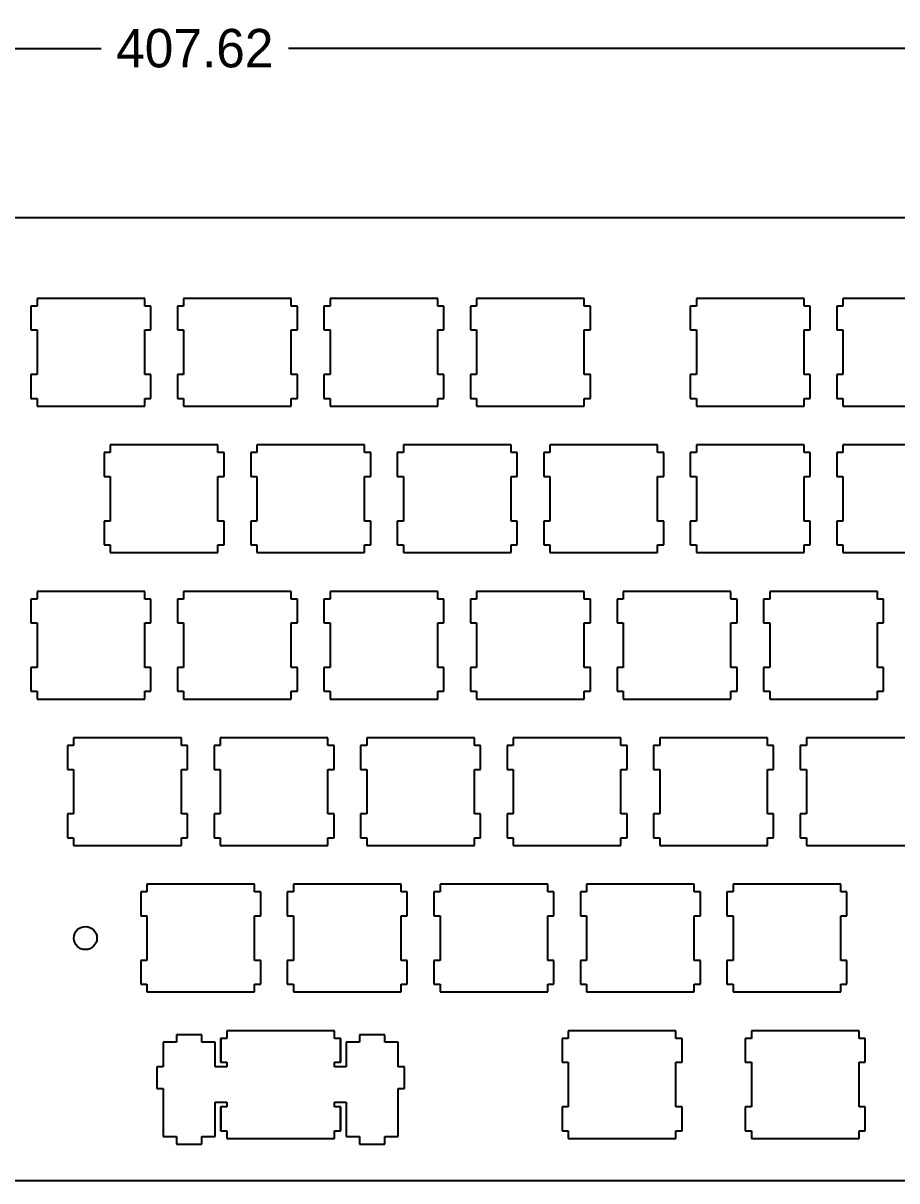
# Model space of a CAD drawing. Extents: x -373 to 65, y 251 to 402.
# Drawn here: x -160.7 to -47.1, y 251.1 to 401.7 of the extents above; entities that cross this region are included whole.
import ezdxf

# ---------------------------------------------------------------- set-up
doc = ezdxf.new("R2010")
doc.units = 0
doc.header["$MEASUREMENT"] = 0
doc.dimstyles.get("Standard").update_dxf_attribs({"dimtxt": 5, "dimasz": 0.18, "dimexe": 0.18, "dimexo": 0.0625, "dimgap": 0.09, "dimtad": 0, "dimtih": 1, "dimtoh": 1, "dimzin": 0, "dimdsep": 46, "dimtxsty": 'Standard', "dimcen": 0.09, "dimadec": 0, "dimazin": 0, "dimtfac": 1, "dimtofl": 0, "dimtmove": 0, "dimatfit": 3, "dimfxl": 1, "dimtolj": 1, "dimtzin": 0, "dimarcsym": 0})

# ---------------------------------------------------------------- blocks, each defined once
blk = doc.blocks.new('*D1')
at = {"color": 0, "linetype": 'Continuous', "lineweight": -2, "transparency": 16777216}
for p, q in [((-342.22, 376.43), (-342.22, 398.55)), ((-342.04, 398.37), (-150.59, 398.37)), ((65.22, 398.37), (-126.24, 398.37)), ((65.4, 376.43), (65.4, 398.55))]:
    blk.add_line(p, q, dxfattribs=at)
at = {"color": 0, "linetype": 'Continuous', "transparency": 16777216}
for points in [[(-342.04, 398.4), (-342.04, 398.34), (-342.22, 398.37)], [(65.22, 398.4), (65.22, 398.34), (65.4, 398.37)]]:
    blk.add_solid(points, dxfattribs=at)
at = {"layer": 'Defpoints', "color": 0, "linetype": 'Continuous', "transparency": 16777216}
for p in [(65.4, 398.37), (-342.22, 376.37), (65.4, 376.37)]:
    blk.add_point(p, dxfattribs=at)
at = {"color": 0, "linetype": 'Continuous', "transparency": 16777216, "insert": (-138.41, 398.37), "char_height": 5, "attachment_point": 5}
blk.add_mtext('\\A1;407.62', dxfattribs=at)

msp = doc.modelspace()

# ---------------------------------------------------------------- linework, layer by layer
at = {"layer": 'Defpoints'}
for p, q in [((-158.918, 364.842), (-159.719, 364.842)), ((-159.719, 364.842), (-159.719, 361.742)), ((-158.918, 365.842), (-158.918, 364.842)), ((-144.919, 365.842), (-158.918, 365.842)), ((-144.919, 364.842), (-144.919, 365.842)), ((-144.118, 364.842), (-144.919, 364.842)), ((-144.118, 361.742), (-144.118, 364.842)), ((-139.868, 364.842), (-140.669, 364.842)), ((-140.669, 364.842), (-140.669, 361.742)), ((-139.868, 365.842), (-139.868, 364.842)), ((-125.869, 365.842), (-139.868, 365.842)), ((-125.869, 364.842), (-125.869, 365.842)), ((-125.068, 364.842), (-125.869, 364.842)), ((-125.068, 361.742), (-125.068, 364.842)), ((-120.818, 364.842), (-121.619, 364.842)), ((-121.619, 364.842), (-121.619, 361.742)), ((-120.818, 365.842), (-120.818, 364.842)), ((-106.819, 365.842), (-120.818, 365.842)), ((-106.819, 364.842), (-106.819, 365.842)), ((-106.018, 364.842), (-106.819, 364.842)), ((-106.018, 361.742), (-106.018, 364.842)), ((-101.768, 364.842), (-102.569, 364.842)), ((-102.569, 364.842), (-102.569, 361.742)), ((-101.768, 365.842), (-101.768, 364.842)), ((-87.769, 365.842), (-101.768, 365.842)), ((-87.769, 364.842), (-87.769, 365.842)), ((-86.968, 364.842), (-87.769, 364.842)), ((-86.968, 361.742), (-86.968, 364.842)), ((-73.193, 364.842), (-73.994, 364.842)), ((-73.994, 364.842), (-73.994, 361.742)), ((-73.193, 365.842), (-73.193, 364.842)), ((-59.194, 365.842), (-73.193, 365.842)), ((-59.194, 364.842), (-59.194, 365.842)), ((-58.393, 364.842), (-59.194, 364.842)), ((-58.393, 361.742), (-58.393, 364.842)), ((-54.143, 364.842), (-54.944, 364.842)), ((-54.944, 364.842), (-54.944, 361.742)), ((-54.143, 365.842), (-54.143, 364.842)), ((-40.144, 365.842), (-54.143, 365.842)), ((-159.719, 361.742), (-158.918, 361.742)), ((-158.918, 361.742), (-158.918, 355.942)), ((-144.919, 355.942), (-144.919, 361.742)), ((-144.919, 361.742), (-144.118, 361.742)), ((-140.669, 361.742), (-139.868, 361.742)), ((-139.868, 361.742), (-139.868, 355.942)), ((-125.869, 355.942), (-125.869, 361.742)), ((-125.869, 361.742), (-125.068, 361.742)), ((-121.619, 361.742), (-120.818, 361.742)), ((-120.818, 361.742), (-120.818, 355.942)), ((-106.819, 355.942), (-106.819, 361.742)), ((-106.819, 361.742), (-106.018, 361.742)), ((-102.569, 361.742), (-101.768, 361.742)), ((-101.768, 361.742), (-101.768, 355.942)), ((-87.769, 355.942), (-87.769, 361.742)), ((-87.769, 361.742), (-86.968, 361.742)), ((-73.994, 361.742), (-73.193, 361.742)), ((-73.193, 361.742), (-73.193, 355.942)), ((-59.194, 355.942), (-59.194, 361.742)), ((-59.194, 361.742), (-58.393, 361.742)), ((-54.944, 361.742), (-54.143, 361.742)), ((-54.143, 361.742), (-54.143, 355.942)), ((-158.918, 355.942), (-159.719, 355.942)), ((-159.719, 355.942), (-159.719, 352.842)), ((-144.118, 355.942), (-144.919, 355.942)), ((-144.118, 352.842), (-144.118, 355.942)), ((-139.868, 355.942), (-140.669, 355.942)), ((-140.669, 355.942), (-140.669, 352.842)), ((-125.068, 355.942), (-125.869, 355.942)), ((-125.068, 352.842), (-125.068, 355.942)), ((-120.818, 355.942), (-121.619, 355.942)), ((-121.619, 355.942), (-121.619, 352.842)), ((-106.018, 355.942), (-106.819, 355.942)), ((-106.018, 352.842), (-106.018, 355.942)), ((-101.768, 355.942), (-102.569, 355.942)), ((-102.569, 355.942), (-102.569, 352.842)), ((-86.968, 355.942), (-87.769, 355.942)), ((-86.968, 352.842), (-86.968, 355.942)), ((-73.193, 355.942), (-73.994, 355.942)), ((-73.994, 355.942), (-73.994, 352.842)), ((-58.393, 355.942), (-59.194, 355.942)), ((-58.393, 352.842), (-58.393, 355.942)), ((-54.143, 355.942), (-54.944, 355.942)), ((-54.944, 355.942), (-54.944, 352.842)), ((-159.719, 352.842), (-158.918, 352.842)), ((-158.918, 352.842), (-158.918, 351.843)), ((-144.919, 351.843), (-144.919, 352.842)), ((-144.919, 352.842), (-144.118, 352.842)), ((-140.669, 352.842), (-139.868, 352.842)), ((-139.868, 352.842), (-139.868, 351.843)), ((-125.869, 351.843), (-125.869, 352.842)), ((-125.869, 352.842), (-125.068, 352.842)), ((-121.619, 352.842), (-120.818, 352.842)), ((-120.818, 352.842), (-120.818, 351.843)), ((-106.819, 351.843), (-106.819, 352.842)), ((-106.819, 352.842), (-106.018, 352.842)), ((-102.569, 352.842), (-101.768, 352.842)), ((-101.768, 352.842), (-101.768, 351.843)), ((-87.769, 351.843), (-87.769, 352.842)), ((-87.769, 352.842), (-86.968, 352.842)), ((-73.994, 352.842), (-73.193, 352.842)), ((-73.193, 352.842), (-73.193, 351.843)), ((-59.194, 351.843), (-59.194, 352.842)), ((-59.194, 352.842), (-58.393, 352.842)), ((-54.944, 352.842), (-54.143, 352.842)), ((-54.143, 352.842), (-54.143, 351.843)), ((-158.918, 351.843), (-144.919, 351.843)), ((-139.868, 351.843), (-125.869, 351.843)), ((-120.818, 351.843), (-106.819, 351.843)), ((-101.768, 351.843), (-87.769, 351.843)), ((-73.193, 351.843), (-59.194, 351.843)), ((-54.143, 351.843), (-40.144, 351.843)), ((-149.393, 346.792), (-149.393, 345.791)), ((-135.394, 346.792), (-149.393, 346.792)), ((-135.394, 345.791), (-135.394, 346.792)), ((-130.343, 346.792), (-130.343, 345.791)), ((-116.344, 346.792), (-130.343, 346.792)), ((-116.344, 345.791), (-116.344, 346.792)), ((-111.293, 346.792), (-111.293, 345.791)), ((-97.294, 346.792), (-111.293, 346.792)), ((-97.294, 345.791), (-97.294, 346.792)), ((-92.243, 346.792), (-92.243, 345.791)), ((-78.244, 346.792), (-92.243, 346.792)), ((-78.244, 345.791), (-78.244, 346.792)), ((-73.193, 346.792), (-73.193, 345.791)), ((-59.194, 346.792), (-73.193, 346.792)), ((-59.194, 345.791), (-59.194, 346.792)), ((-54.143, 346.792), (-54.143, 345.791)), ((-40.144, 346.792), (-54.143, 346.792)), ((-149.393, 345.791), (-150.194, 345.791)), ((-150.194, 345.791), (-150.194, 342.692)), ((-134.593, 345.791), (-135.394, 345.791)), ((-134.593, 342.692), (-134.593, 345.791)), ((-130.343, 345.791), (-131.144, 345.791)), ((-131.144, 345.791), (-131.144, 342.692)), ((-115.543, 345.791), (-116.344, 345.791)), ((-115.543, 342.692), (-115.543, 345.791)), ((-111.293, 345.791), (-112.094, 345.791)), ((-112.094, 345.791), (-112.094, 342.692)), ((-96.493, 345.791), (-97.294, 345.791)), ((-96.493, 342.692), (-96.493, 345.791)), ((-92.243, 345.791), (-93.044, 345.791)), ((-93.044, 345.791), (-93.044, 342.692)), ((-77.443, 345.791), (-78.244, 345.791)), ((-77.443, 342.692), (-77.443, 345.791)), ((-73.193, 345.791), (-73.994, 345.791)), ((-73.994, 345.791), (-73.994, 342.692)), ((-58.393, 345.791), (-59.194, 345.791)), ((-58.393, 342.692), (-58.393, 345.791)), ((-54.143, 345.791), (-54.944, 345.791)), ((-54.944, 345.791), (-54.944, 342.692)), ((-150.194, 342.692), (-149.393, 342.692)), ((-149.393, 342.692), (-149.393, 336.892)), ((-135.394, 336.892), (-135.394, 342.692)), ((-135.394, 342.692), (-134.593, 342.692)), ((-131.144, 342.692), (-130.343, 342.692)), ((-130.343, 342.692), (-130.343, 336.892)), ((-116.344, 336.892), (-116.344, 342.692)), ((-116.344, 342.692), (-115.543, 342.692)), ((-112.094, 342.692), (-111.293, 342.692)), ((-111.293, 342.692), (-111.293, 336.892)), ((-97.294, 336.892), (-97.294, 342.692)), ((-97.294, 342.692), (-96.493, 342.692)), ((-93.044, 342.692), (-92.243, 342.692)), ((-92.243, 342.692), (-92.243, 336.892)), ((-78.244, 336.892), (-78.244, 342.692)), ((-78.244, 342.692), (-77.443, 342.692)), ((-73.994, 342.692), (-73.193, 342.692)), ((-73.193, 342.692), (-73.193, 336.892)), ((-59.194, 336.892), (-59.194, 342.692)), ((-59.194, 342.692), (-58.393, 342.692)), ((-54.944, 342.692), (-54.143, 342.692)), ((-54.143, 342.692), (-54.143, 336.892)), ((-149.393, 336.892), (-150.194, 336.892)), ((-150.194, 336.892), (-150.194, 333.792)), ((-134.593, 336.892), (-135.394, 336.892)), ((-134.593, 333.792), (-134.593, 336.892)), ((-130.343, 336.892), (-131.144, 336.892)), ((-131.144, 336.892), (-131.144, 333.792)), ((-115.543, 336.892), (-116.344, 336.892)), ((-115.543, 333.792), (-115.543, 336.892)), ((-111.293, 336.892), (-112.094, 336.892)), ((-112.094, 336.892), (-112.094, 333.792)), ((-96.493, 336.892), (-97.294, 336.892)), ((-96.493, 333.792), (-96.493, 336.892)), ((-92.243, 336.892), (-93.044, 336.892)), ((-93.044, 336.892), (-93.044, 333.792)), ((-77.443, 336.892), (-78.244, 336.892)), ((-77.443, 333.792), (-77.443, 336.892)), ((-73.193, 336.892), (-73.994, 336.892)), ((-73.994, 336.892), (-73.994, 333.792)), ((-58.393, 336.892), (-59.194, 336.892)), ((-58.393, 333.792), (-58.393, 336.892)), ((-54.143, 336.892), (-54.944, 336.892)), ((-54.944, 336.892), (-54.944, 333.792)), ((-150.194, 333.792), (-149.393, 333.792)), ((-149.393, 333.792), (-149.393, 332.793)), ((-135.394, 332.793), (-135.394, 333.792)), ((-135.394, 333.792), (-134.593, 333.792)), ((-131.144, 333.792), (-130.343, 333.792)), ((-130.343, 333.792), (-130.343, 332.793)), ((-116.344, 332.793), (-116.344, 333.792)), ((-116.344, 333.792), (-115.543, 333.792)), ((-112.094, 333.792), (-111.293, 333.792)), ((-111.293, 333.792), (-111.293, 332.793)), ((-97.294, 332.793), (-97.294, 333.792)), ((-97.294, 333.792), (-96.493, 333.792)), ((-93.044, 333.792), (-92.243, 333.792)), ((-92.243, 333.792), (-92.243, 332.793)), ((-78.244, 332.793), (-78.244, 333.792)), ((-78.244, 333.792), (-77.443, 333.792)), ((-73.994, 333.792), (-73.193, 333.792)), ((-73.193, 333.792), (-73.193, 332.793)), ((-59.194, 332.793), (-59.194, 333.792)), ((-59.194, 333.792), (-58.393, 333.792)), ((-54.944, 333.792), (-54.143, 333.792)), ((-54.143, 333.792), (-54.143, 332.793)), ((-149.393, 332.793), (-135.394, 332.793)), ((-130.343, 332.793), (-116.344, 332.793)), ((-111.293, 332.793), (-97.294, 332.793)), ((-92.243, 332.793), (-78.244, 332.793)), ((-73.193, 332.793), (-59.194, 332.793)), ((-54.143, 332.793), (-40.144, 332.793)), ((-158.918, 327.742), (-158.918, 326.741)), ((-144.919, 327.742), (-158.918, 327.742)), ((-144.919, 326.741), (-144.919, 327.742)), ((-139.868, 327.742), (-139.868, 326.741)), ((-125.869, 327.742), (-139.868, 327.742)), ((-125.869, 326.741), (-125.869, 327.742)), ((-120.818, 327.742), (-120.818, 326.741)), ((-106.819, 327.742), (-120.818, 327.742)), ((-106.819, 326.741), (-106.819, 327.742)), ((-101.768, 327.742), (-101.768, 326.741)), ((-87.769, 327.742), (-101.768, 327.742)), ((-87.769, 326.741), (-87.769, 327.742)), ((-82.718, 327.742), (-82.718, 326.741)), ((-68.719, 327.742), (-82.718, 327.742)), ((-68.719, 326.741), (-68.719, 327.742)), ((-63.668, 327.742), (-63.668, 326.741)), ((-49.669, 327.742), (-63.668, 327.742)), ((-49.669, 326.741), (-49.669, 327.742)), ((-158.918, 326.741), (-159.719, 326.741)), ((-159.719, 326.741), (-159.719, 323.642)), ((-144.118, 326.741), (-144.919, 326.741)), ((-144.118, 323.642), (-144.118, 326.741)), ((-139.868, 326.741), (-140.669, 326.741)), ((-140.669, 326.741), (-140.669, 323.642)), ((-125.068, 326.741), (-125.869, 326.741)), ((-125.068, 323.642), (-125.068, 326.741)), ((-120.818, 326.741), (-121.619, 326.741)), ((-121.619, 326.741), (-121.619, 323.642)), ((-106.018, 326.741), (-106.819, 326.741)), ((-106.018, 323.642), (-106.018, 326.741)), ((-101.768, 326.741), (-102.569, 326.741)), ((-102.569, 326.741), (-102.569, 323.642)), ((-86.968, 326.741), (-87.769, 326.741)), ((-86.968, 323.642), (-86.968, 326.741)), ((-82.718, 326.741), (-83.519, 326.741)), ((-83.519, 326.741), (-83.519, 323.642)), ((-67.918, 326.741), (-68.719, 326.741)), ((-67.918, 323.642), (-67.918, 326.741)), ((-63.668, 326.741), (-64.469, 326.741)), ((-64.469, 326.741), (-64.469, 323.642)), ((-48.868, 326.741), (-49.669, 326.741)), ((-48.868, 323.642), (-48.868, 326.741)), ((-159.719, 323.642), (-158.918, 323.642)), ((-158.918, 323.642), (-158.918, 317.842)), ((-144.919, 317.842), (-144.919, 323.642)), ((-144.919, 323.642), (-144.118, 323.642)), ((-140.669, 323.642), (-139.868, 323.642)), ((-139.868, 323.642), (-139.868, 317.842)), ((-125.869, 317.842), (-125.869, 323.642)), ((-125.869, 323.642), (-125.068, 323.642)), ((-121.619, 323.642), (-120.818, 323.642)), ((-120.818, 323.642), (-120.818, 317.842)), ((-106.819, 317.842), (-106.819, 323.642)), ((-106.819, 323.642), (-106.018, 323.642)), ((-102.569, 323.642), (-101.768, 323.642)), ((-101.768, 323.642), (-101.768, 317.842)), ((-87.769, 317.842), (-87.769, 323.642)), ((-87.769, 323.642), (-86.968, 323.642)), ((-83.519, 323.642), (-82.718, 323.642)), ((-82.718, 323.642), (-82.718, 317.842)), ((-68.719, 317.842), (-68.719, 323.642)), ((-68.719, 323.642), (-67.918, 323.642)), ((-64.469, 323.642), (-63.668, 323.642)), ((-63.668, 323.642), (-63.668, 317.842)), ((-49.669, 317.842), (-49.669, 323.642)), ((-49.669, 323.642), (-48.868, 323.642)), ((-158.918, 317.842), (-159.719, 317.842)), ((-159.719, 317.842), (-159.719, 314.742)), ((-144.118, 317.842), (-144.919, 317.842)), ((-144.118, 314.742), (-144.118, 317.842)), ((-139.868, 317.842), (-140.669, 317.842)), ((-140.669, 317.842), (-140.669, 314.742)), ((-125.068, 317.842), (-125.869, 317.842)), ((-125.068, 314.742), (-125.068, 317.842)), ((-120.818, 317.842), (-121.619, 317.842)), ((-121.619, 317.842), (-121.619, 314.742)), ((-106.018, 317.842), (-106.819, 317.842)), ((-106.018, 314.742), (-106.018, 317.842)), ((-101.768, 317.842), (-102.569, 317.842)), ((-102.569, 317.842), (-102.569, 314.742)), ((-86.968, 317.842), (-87.769, 317.842)), ((-86.968, 314.742), (-86.968, 317.842)), ((-82.718, 317.842), (-83.519, 317.842)), ((-83.519, 317.842), (-83.519, 314.742)), ((-67.918, 317.842), (-68.719, 317.842)), ((-67.918, 314.742), (-67.918, 317.842)), ((-63.668, 317.842), (-64.469, 317.842)), ((-64.469, 317.842), (-64.469, 314.742)), ((-48.868, 317.842), (-49.669, 317.842)), ((-48.868, 314.742), (-48.868, 317.842)), ((-159.719, 314.742), (-158.918, 314.742)), ((-158.918, 314.742), (-158.918, 313.743)), ((-144.919, 313.743), (-144.919, 314.742)), ((-144.919, 314.742), (-144.118, 314.742)), ((-140.669, 314.742), (-139.868, 314.742)), ((-139.868, 314.742), (-139.868, 313.743)), ((-125.869, 313.743), (-125.869, 314.742)), ((-125.869, 314.742), (-125.068, 314.742)), ((-121.619, 314.742), (-120.818, 314.742)), ((-120.818, 314.742), (-120.818, 313.743)), ((-106.819, 313.743), (-106.819, 314.742)), ((-106.819, 314.742), (-106.018, 314.742)), ((-102.569, 314.742), (-101.768, 314.742)), ((-101.768, 314.742), (-101.768, 313.743)), ((-87.769, 313.743), (-87.769, 314.742)), ((-87.769, 314.742), (-86.968, 314.742)), ((-83.519, 314.742), (-82.718, 314.742)), ((-82.718, 314.742), (-82.718, 313.743)), ((-68.719, 313.743), (-68.719, 314.742)), ((-68.719, 314.742), (-67.918, 314.742)), ((-64.469, 314.742), (-63.668, 314.742)), ((-63.668, 314.742), (-63.668, 313.743)), ((-49.669, 313.743), (-49.669, 314.742)), ((-49.669, 314.742), (-48.868, 314.742)), ((-158.918, 313.743), (-144.919, 313.743)), ((-139.868, 313.743), (-125.869, 313.743)), ((-120.818, 313.743), (-106.819, 313.743)), ((-101.768, 313.743), (-87.769, 313.743)), ((-82.718, 313.743), (-68.719, 313.743)), ((-63.668, 313.743), (-49.669, 313.743)), ((-154.156, 307.691), (-154.957, 307.691)), ((-154.957, 307.691), (-154.957, 304.594)), ((-154.156, 308.692), (-154.156, 307.691)), ((-140.156, 308.692), (-154.156, 308.692)), ((-140.156, 307.691), (-140.156, 308.692)), ((-139.357, 307.691), (-140.156, 307.691)), ((-139.357, 304.594), (-139.357, 307.691)), ((-135.106, 307.691), (-135.907, 307.691)), ((-135.907, 307.691), (-135.907, 304.594)), ((-135.106, 308.692), (-135.106, 307.691)), ((-121.106, 308.692), (-135.106, 308.692)), ((-121.106, 307.691), (-121.106, 308.692)), ((-120.307, 307.691), (-121.106, 307.691)), ((-120.307, 304.594), (-120.307, 307.691)), ((-116.056, 307.691), (-116.857, 307.691)), ((-116.857, 307.691), (-116.857, 304.594)), ((-116.056, 308.692), (-116.056, 307.691)), ((-102.056, 308.692), (-116.056, 308.692)), ((-102.056, 307.691), (-102.056, 308.692)), ((-101.257, 307.691), (-102.056, 307.691)), ((-101.257, 304.594), (-101.257, 307.691)), ((-97.006, 307.691), (-97.807, 307.691)), ((-97.807, 307.691), (-97.807, 304.594)), ((-97.006, 308.692), (-97.006, 307.691)), ((-83.006, 308.692), (-97.006, 308.692)), ((-83.006, 307.691), (-83.006, 308.692)), ((-82.207, 307.691), (-83.006, 307.691)), ((-82.207, 304.594), (-82.207, 307.691)), ((-77.956, 307.691), (-78.757, 307.691)), ((-78.757, 307.691), (-78.757, 304.594)), ((-77.956, 308.692), (-77.956, 307.691)), ((-63.956, 308.692), (-77.956, 308.692)), ((-63.956, 307.691), (-63.956, 308.692)), ((-63.157, 307.691), (-63.956, 307.691)), ((-63.157, 304.594), (-63.157, 307.691)), ((-58.906, 307.691), (-59.707, 307.691)), ((-59.707, 307.691), (-59.707, 304.594)), ((-58.906, 308.692), (-58.906, 307.691)), ((-44.906, 308.692), (-58.906, 308.692)), ((-154.957, 304.594), (-154.156, 304.594)), ((-154.156, 304.594), (-154.156, 298.792)), ((-140.156, 298.792), (-140.156, 304.594)), ((-140.156, 304.594), (-139.357, 304.594)), ((-135.907, 304.594), (-135.106, 304.594)), ((-135.106, 304.594), (-135.106, 298.792)), ((-121.106, 298.792), (-121.106, 304.594)), ((-121.106, 304.594), (-120.307, 304.594)), ((-116.857, 304.594), (-116.056, 304.594)), ((-116.056, 304.594), (-116.056, 298.792)), ((-102.056, 298.792), (-102.056, 304.594)), ((-102.056, 304.594), (-101.257, 304.594)), ((-97.807, 304.594), (-97.006, 304.594)), ((-97.006, 304.594), (-97.006, 298.792)), ((-83.006, 298.792), (-83.006, 304.594)), ((-83.006, 304.594), (-82.207, 304.594)), ((-78.757, 304.594), (-77.956, 304.594)), ((-77.956, 304.594), (-77.956, 298.792)), ((-63.956, 298.792), (-63.956, 304.594)), ((-63.956, 304.594), (-63.157, 304.594)), ((-59.707, 304.594), (-58.906, 304.594)), ((-58.906, 304.594), (-58.906, 298.792)), ((-154.156, 298.792), (-154.957, 298.792)), ((-154.957, 298.792), (-154.957, 295.692)), ((-139.357, 298.792), (-140.156, 298.792)), ((-139.357, 295.692), (-139.357, 298.792)), ((-135.106, 298.792), (-135.907, 298.792)), ((-135.907, 298.792), (-135.907, 295.692)), ((-120.307, 298.792), (-121.106, 298.792)), ((-120.307, 295.692), (-120.307, 298.792)), ((-116.056, 298.792), (-116.857, 298.792)), ((-116.857, 298.792), (-116.857, 295.692)), ((-101.257, 298.792), (-102.056, 298.792)), ((-101.257, 295.692), (-101.257, 298.792)), ((-97.006, 298.792), (-97.807, 298.792)), ((-97.807, 298.792), (-97.807, 295.692)), ((-82.207, 298.792), (-83.006, 298.792)), ((-82.207, 295.692), (-82.207, 298.792)), ((-77.956, 298.792), (-78.757, 298.792)), ((-78.757, 298.792), (-78.757, 295.692)), ((-63.157, 298.792), (-63.956, 298.792)), ((-63.157, 295.692), (-63.157, 298.792)), ((-58.906, 298.792), (-59.707, 298.792)), ((-59.707, 298.792), (-59.707, 295.692)), ((-154.957, 295.692), (-154.156, 295.692)), ((-154.156, 295.692), (-154.156, 294.693)), ((-140.156, 294.693), (-140.156, 295.692)), ((-140.156, 295.692), (-139.357, 295.692)), ((-135.907, 295.692), (-135.106, 295.692)), ((-135.106, 295.692), (-135.106, 294.693)), ((-121.106, 294.693), (-121.106, 295.692)), ((-121.106, 295.692), (-120.307, 295.692)), ((-116.857, 295.692), (-116.056, 295.692)), ((-116.056, 295.692), (-116.056, 294.693)), ((-102.056, 294.693), (-102.056, 295.692)), ((-102.056, 295.692), (-101.257, 295.692)), ((-97.807, 295.692), (-97.006, 295.692)), ((-97.006, 295.692), (-97.006, 294.693)), ((-83.006, 294.693), (-83.006, 295.692)), ((-83.006, 295.692), (-82.207, 295.692)), ((-78.757, 295.692), (-77.956, 295.692)), ((-77.956, 295.692), (-77.956, 294.693)), ((-63.956, 294.693), (-63.956, 295.692)), ((-63.956, 295.692), (-63.157, 295.692)), ((-59.707, 295.692), (-58.906, 295.692)), ((-58.906, 295.692), (-58.906, 294.693)), ((-154.156, 294.693), (-140.156, 294.693)), ((-135.106, 294.693), (-121.106, 294.693)), ((-116.056, 294.693), (-102.056, 294.693)), ((-97.006, 294.693), (-83.006, 294.693)), ((-77.956, 294.693), (-63.956, 294.693)), ((-58.906, 294.693), (-44.906, 294.693)), ((-144.631, 289.642), (-144.631, 288.642)), ((-130.631, 289.642), (-144.631, 289.642)), ((-130.631, 288.642), (-130.631, 289.642)), ((-125.581, 289.642), (-125.581, 288.642)), ((-111.581, 289.642), (-125.581, 289.642)), ((-111.581, 288.642), (-111.581, 289.642)), ((-106.531, 289.642), (-106.531, 288.642)), ((-92.531, 289.642), (-106.531, 289.642)), ((-92.531, 288.642), (-92.531, 289.642)), ((-87.481, 289.642), (-87.481, 288.642)), ((-73.481, 289.642), (-87.481, 289.642)), ((-73.481, 288.642), (-73.481, 289.642)), ((-68.431, 289.642), (-68.431, 288.642)), ((-54.431, 289.642), (-68.431, 289.642)), ((-54.431, 288.642), (-54.431, 289.642)), ((-144.631, 288.642), (-145.432, 288.642)), ((-145.432, 288.642), (-145.432, 285.544)), ((-129.832, 288.642), (-130.631, 288.642)), ((-129.832, 285.544), (-129.832, 288.642)), ((-125.581, 288.642), (-126.382, 288.642)), ((-126.382, 288.642), (-126.382, 285.544)), ((-110.782, 288.642), (-111.581, 288.642)), ((-110.782, 285.544), (-110.782, 288.642)), ((-106.531, 288.642), (-107.332, 288.642)), ((-107.332, 288.642), (-107.332, 285.544)), ((-91.732, 288.642), (-92.531, 288.642)), ((-91.732, 285.544), (-91.732, 288.642)), ((-87.481, 288.642), (-88.282, 288.642)), ((-88.282, 288.642), (-88.282, 285.544)), ((-72.682, 288.642), (-73.481, 288.642)), ((-72.682, 285.544), (-72.682, 288.642)), ((-68.431, 288.642), (-69.232, 288.642)), ((-69.232, 288.642), (-69.232, 285.544)), ((-53.632, 288.642), (-54.431, 288.642)), ((-53.632, 285.544), (-53.632, 288.642)), ((-145.432, 285.544), (-144.631, 285.544)), ((-144.631, 285.544), (-144.631, 279.742)), ((-130.631, 279.742), (-130.631, 285.544)), ((-130.631, 285.544), (-129.832, 285.544)), ((-126.382, 285.544), (-125.581, 285.544)), ((-125.581, 285.544), (-125.581, 279.742)), ((-111.581, 279.742), (-111.581, 285.544)), ((-111.581, 285.544), (-110.782, 285.544)), ((-107.332, 285.544), (-106.531, 285.544)), ((-106.531, 285.544), (-106.531, 279.742)), ((-92.531, 279.742), (-92.531, 285.544)), ((-92.531, 285.544), (-91.732, 285.544)), ((-88.282, 285.544), (-87.481, 285.544)), ((-87.481, 285.544), (-87.481, 279.742)), ((-73.481, 279.742), (-73.481, 285.544)), ((-73.481, 285.544), (-72.682, 285.544)), ((-69.232, 285.544), (-68.431, 285.544)), ((-68.431, 285.544), (-68.431, 279.742)), ((-54.431, 279.742), (-54.431, 285.544)), ((-54.431, 285.544), (-53.632, 285.544)), ((-144.631, 279.742), (-145.432, 279.742)), ((-145.432, 279.742), (-145.432, 276.642)), ((-129.832, 279.742), (-130.631, 279.742)), ((-129.832, 276.642), (-129.832, 279.742)), ((-125.581, 279.742), (-126.382, 279.742)), ((-126.382, 279.742), (-126.382, 276.642)), ((-110.782, 279.742), (-111.581, 279.742)), ((-110.782, 276.642), (-110.782, 279.742)), ((-106.531, 279.742), (-107.332, 279.742)), ((-107.332, 279.742), (-107.332, 276.642)), ((-91.732, 279.742), (-92.531, 279.742)), ((-91.732, 276.642), (-91.732, 279.742)), ((-87.481, 279.742), (-88.282, 279.742)), ((-88.282, 279.742), (-88.282, 276.642)), ((-72.682, 279.742), (-73.481, 279.742)), ((-72.682, 276.642), (-72.682, 279.742)), ((-68.431, 279.742), (-69.232, 279.742)), ((-69.232, 279.742), (-69.232, 276.642)), ((-53.632, 279.742), (-54.431, 279.742)), ((-53.632, 276.642), (-53.632, 279.742)), ((-145.432, 276.642), (-144.631, 276.642)), ((-144.631, 276.642), (-144.631, 275.642)), ((-144.631, 275.642), (-130.631, 275.642)), ((-130.631, 275.642), (-130.631, 276.642)), ((-130.631, 276.642), (-129.832, 276.642)), ((-126.382, 276.642), (-125.581, 276.642)), ((-125.581, 276.642), (-125.581, 275.642)), ((-125.581, 275.642), (-111.581, 275.642)), ((-111.581, 275.642), (-111.581, 276.642)), ((-111.581, 276.642), (-110.782, 276.642)), ((-107.332, 276.642), (-106.531, 276.642)), ((-106.531, 276.642), (-106.531, 275.642)), ((-106.531, 275.642), (-92.531, 275.642)), ((-92.531, 275.642), (-92.531, 276.642)), ((-92.531, 276.642), (-91.732, 276.642)), ((-88.282, 276.642), (-87.481, 276.642)), ((-87.481, 276.642), (-87.481, 275.642)), ((-87.481, 275.642), (-73.481, 275.642)), ((-73.481, 275.642), (-73.481, 276.642)), ((-73.481, 276.642), (-72.682, 276.642)), ((-69.232, 276.642), (-68.431, 276.642)), ((-68.431, 276.642), (-68.431, 275.642)), ((-68.431, 275.642), (-54.431, 275.642)), ((-54.431, 275.642), (-54.431, 276.642)), ((-54.431, 276.642), (-53.632, 276.642)), ((-134.245, 269.593), (-135.044, 269.593)), ((-135.044, 269.593), (-135.044, 266.494)), ((-134.245, 270.593), (-134.245, 269.593)), ((-120.244, 270.593), (-134.245, 270.593)), ((-120.244, 269.593), (-120.244, 270.593)), ((-119.445, 269.593), (-120.244, 269.593)), ((-119.445, 266.494), (-119.445, 269.593)), ((-89.862, 269.593), (-90.663, 269.593)), ((-90.663, 269.593), (-90.663, 266.494)), ((-89.862, 270.593), (-89.862, 269.593)), ((-75.863, 270.593), (-89.862, 270.593)), ((-75.863, 269.593), (-75.863, 270.593)), ((-75.062, 269.593), (-75.863, 269.593)), ((-75.062, 266.494), (-75.062, 269.593)), ((-66.051, 269.593), (-66.85, 269.593)), ((-66.85, 269.593), (-66.85, 266.494)), ((-66.051, 270.593), (-66.051, 269.593)), ((-52.05, 270.593), (-66.051, 270.593)), ((-52.05, 269.593), (-52.05, 270.593)), ((-51.251, 269.593), (-52.05, 269.593)), ((-51.251, 266.494), (-51.251, 269.593)), ((-135.044, 266.494), (-134.245, 266.494)), ((-120.244, 266.494), (-119.445, 266.494)), ((-90.663, 266.494), (-89.862, 266.494)), ((-89.862, 266.494), (-89.862, 260.692)), ((-75.863, 260.692), (-75.863, 266.494)), ((-75.863, 266.494), (-75.062, 266.494)), ((-66.85, 266.494), (-66.051, 266.494)), ((-66.051, 266.494), (-66.051, 260.692)), ((-52.05, 260.692), (-52.05, 266.494)), ((-52.05, 266.494), (-51.251, 266.494)), ((-134.245, 260.692), (-135.044, 260.692)), ((-135.044, 260.692), (-135.044, 257.593)), ((-119.445, 260.692), (-120.244, 260.692)), ((-119.445, 257.593), (-119.445, 260.692)), ((-89.862, 260.692), (-90.663, 260.692)), ((-90.663, 260.692), (-90.663, 257.593)), ((-75.062, 260.692), (-75.863, 260.692)), ((-75.062, 257.593), (-75.062, 260.692)), ((-66.051, 260.692), (-66.85, 260.692)), ((-66.85, 260.692), (-66.85, 257.593)), ((-51.251, 260.692), (-52.05, 260.692)), ((-51.251, 257.593), (-51.251, 260.692)), ((-135.044, 257.593), (-134.245, 257.593)), ((-134.245, 257.593), (-134.245, 256.593)), ((-120.244, 256.593), (-120.244, 257.593)), ((-120.244, 257.593), (-119.445, 257.593)), ((-90.663, 257.593), (-89.862, 257.593)), ((-89.862, 257.593), (-89.862, 256.592)), ((-75.863, 256.592), (-75.863, 257.593)), ((-75.863, 257.593), (-75.062, 257.593)), ((-66.85, 257.593), (-66.051, 257.593)), ((-66.051, 257.593), (-66.051, 256.592)), ((-52.05, 256.592), (-52.05, 257.593)), ((-52.05, 257.593), (-51.251, 257.593)), ((-134.245, 256.593), (-120.244, 256.593)), ((-89.862, 256.592), (-75.863, 256.592)), ((-66.051, 256.592), (-52.05, 256.592))]:
    msp.add_line(p, q, dxfattribs=at)
at = {"layer": 'Defpoints', "color": 0}
for p, q in [((-137.495, 270.045), (-140.794, 270.045)), ((-140.794, 270.045), (-140.794, 269.123)), ((-137.495, 269.123), (-137.495, 270.045)), ((-134.245, 269.593), (-135.046, 269.593)), ((-135.046, 269.593), (-135.046, 266.495)), ((-134.245, 270.593), (-134.245, 269.593)), ((-120.245, 270.593), (-134.245, 270.593)), ((-120.245, 269.593), (-120.245, 270.593)), ((-119.444, 269.593), (-120.245, 269.593)), ((-119.444, 266.495), (-119.444, 269.593)), ((-113.695, 270.045), (-116.994, 270.045)), ((-116.994, 270.045), (-116.994, 269.123)), ((-113.695, 269.123), (-113.695, 270.045)), ((-140.794, 269.123), (-142.519, 269.123)), ((-142.519, 269.123), (-142.519, 265.893)), ((-135.769, 269.123), (-137.495, 269.123)), ((-135.769, 265.893), (-135.769, 269.123)), ((-116.994, 269.123), (-118.719, 269.123)), ((-118.719, 269.123), (-118.719, 265.893)), ((-111.97, 269.123), (-113.695, 269.123)), ((-111.97, 265.893), (-111.97, 269.123)), ((-142.519, 265.893), (-143.345, 265.893)), ((-143.345, 265.893), (-143.345, 263.094)), ((-134.245, 265.893), (-135.769, 265.893)), ((-135.046, 266.495), (-134.245, 266.495)), ((-134.245, 266.495), (-134.245, 265.893)), ((-120.245, 265.893), (-120.245, 266.495)), ((-120.245, 266.495), (-119.444, 266.495)), ((-118.719, 265.893), (-120.245, 265.893)), ((-111.144, 265.893), (-111.97, 265.893)), ((-111.144, 263.094), (-111.144, 265.893)), ((-143.345, 263.094), (-142.519, 263.094)), ((-142.519, 263.094), (-142.519, 256.824)), ((-111.97, 256.824), (-111.97, 263.094)), ((-111.97, 263.094), (-111.144, 263.094)), ((-135.769, 256.824), (-135.769, 261.294)), ((-135.769, 261.294), (-134.245, 261.294)), ((-134.245, 260.694), (-135.046, 260.694)), ((-135.046, 260.694), (-135.046, 257.593)), ((-134.245, 261.294), (-134.245, 260.694)), ((-120.245, 260.694), (-120.245, 261.294)), ((-120.245, 261.294), (-118.719, 261.294)), ((-119.444, 260.694), (-120.245, 260.694)), ((-119.444, 257.593), (-119.444, 260.694)), ((-118.719, 261.294), (-118.719, 256.824)), ((-135.046, 257.593), (-134.245, 257.593)), ((-134.245, 257.593), (-134.245, 256.594)), ((-120.245, 256.594), (-120.245, 257.593)), ((-120.245, 257.593), (-119.444, 257.593)), ((-142.519, 256.824), (-140.794, 256.824)), ((-140.794, 256.824), (-140.794, 255.843)), ((-137.495, 255.843), (-137.495, 256.824)), ((-137.495, 256.824), (-135.769, 256.824)), ((-134.245, 256.594), (-120.245, 256.594)), ((-118.719, 256.824), (-116.994, 256.824)), ((-116.994, 256.824), (-116.994, 255.843)), ((-113.695, 255.843), (-113.695, 256.824)), ((-113.695, 256.824), (-111.97, 256.824)), ((-140.794, 255.843), (-137.495, 255.843)), ((-116.994, 255.843), (-113.695, 255.843))]:
    msp.add_line(p, q, dxfattribs=at)
at = {"layer": 'Defpoints'}
for points in [[(-167.719, 376.367), (65.395, 376.367)], [(65.395, 298.692), (65.395, 251.067), (-167.719, 251.067)]]:
    msp.add_lwpolyline(points, dxfattribs=at)
msp.add_circle((-152.631, 282.643), 1.5, dxfattribs=at)

# ---------------------------------------------------------------- dimensions: what is measured, and where the dimension line sits
at = {"linetype": 'Continuous'}
dim = msp.add_linear_dim(base=(65.395, 398.374), p1=(-342.221, 376.367), p2=(65.395, 376.367), dimstyle='Standard', dxfattribs=at)
dim.commit()
dim.dimension.update_dxf_attribs({"geometry": '*D1', "text_midpoint": (-138.413, 398.374)})

doc.saveas('drawing.dxf')
